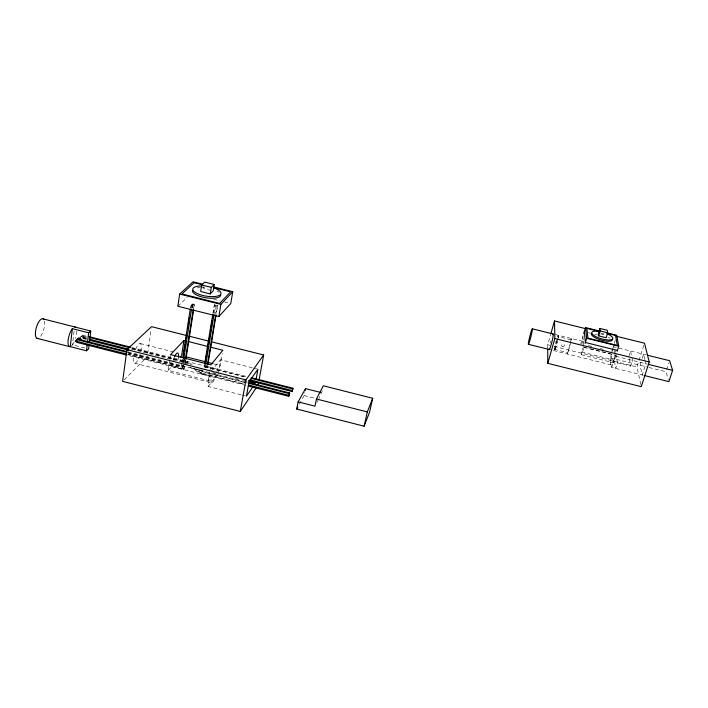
<?xml version="1.0" encoding="UTF-8"?>
<svg xmlns="http://www.w3.org/2000/svg" width="708" height="708" viewBox="0 0 708 708"><rect width="100%" height="100%" fill="white"/><g stroke="black" fill="none" stroke-linecap="round" stroke-linejoin="round"><path stroke-width="0.53" stroke-dasharray="3.54 2.66" d="M557.594 339.698L558.462 336.681L571.577 339.929L571.489 338.53L570.321 342.548M556.355 340.336A8.018 0.77 -75.9 0 0 554.391 349.345L554.417 350.779A8.018 0.77 -75.9 0 0 557.532 341.743M74.066 331.158L72.482 344.858L71.349 346.07M147.68 353.549L151.202 328.804M168.185 370.346L171.628 366.585L211.347 376.691L208.258 380.55L168.185 370.346L169.761 359.841M169.92 358.788L170.557 354.593M181.903 362.921L181.398 366.186L183.832 369.603L185.231 363.585M182.071 361.832L182.416 359.655M190.355 308.476L191.576 303.59L194.496 304.316L193.824 308.626M182.46 362.31L182.965 359.044M190.903 307.936L191.576 303.59M183.682 359.602L182.345 368.204L127.9 354.354M191.718 307.989L192.213 304.759L191.027 304.121M184.257 358.841L182.894 367.585L128.529 353.752M192.257 307.502L192.762 304.219M183.956 363.691L183.443 366.965L184.381 368.974L127.723 354.558M184.124 362.602L184.638 359.328M192.629 308.051L193.311 303.688M185.354 359.885L183.832 369.603L127.095 355.159M193.275 309.175L194.496 304.316M185.399 362.514L185.735 360.354M204.01 286.439L203.674 288.607L212.117 290.723M204.152 366.93L204.506 364.753M212.843 313.715L214.267 305.024L216.471 304.59L215.055 313.228M204.488 367.399L205.019 364.142M213.356 313.166L214.772 304.493M205.886 364.107L205.17 368.443L207.568 366.549L246.003 376.311M214.214 313.237L215.453 305.652L214.267 305.024M206.55 365.054L206.196 367.213L204.311 368.487M207.417 365.009L207.063 367.16L245.552 376.939M215.745 314.37L217.666 305.219L216.25 313.83M208.258 380.55L209.648 372.16M209.825 371.116L210.692 365.877M241.136 394.834L208.108 386.418L210.488 372.063M218.135 373.709L220.498 359.717L252.57 367.85M216.86 371.673A10.319 2.124 -74.9 0 0 217.356 369.178L220.285 365.523L222.303 353.54M299.36 404.206L304.139 395.577L304.741 392.595M322.308 390.781L318.927 398.516M547.744 348.044L547.735 344.769L550.674 334.415M557.302 340.707L554.417 350.779L558.417 335.291A8.018 0.77 -75.9 0 0 557.4 337.07M570.993 341.946L567.462 354.018L570.029 343.548M583.135 335.725L580.764 343.743L582.905 344.274M615.854 355.566L613.624 362.753L581.728 354.823L584.171 346.593M611.774 351.434L612.694 348.433M613.004 347.433L613.925 344.424M614.234 343.424L615.208 340.265M643.36 375.275L611.73 367.399L610.225 357.867L611.358 354.195M612.208 351.434L613.057 348.672M615.243 355.159L614.11 358.832L615.712 368.39L617.456 362.77L615.81 353.319M611.73 367.399L615.217 356.142L647.289 364.107M628.793 356.54L630.527 351.018L631.642 356.248M617.456 362.77L630.748 366.08L632.527 360.443L631.863 357.301M640.82 384.594L636.943 366.939L644.165 344.247M640.997 362.266L640.041 365.266L642.262 375.001L645.864 363.753L645.094 360.584M642.28 358.257L643.554 354.248L644.838 359.522M666.697 369.726L668.998 362.717M247.588 383.019L201.594 371.328L200.886 372.921L201.161 374.01L247.11 385.701M193.656 368.328L202.152 373.497L202.86 371.904L202.585 370.815L200.7 369.673M185.762 363.708L186.469 362.133L190.921 364.841M187.054 364.301L187.762 362.735L187.47 361.646L192.195 364.514M316.954 402.339L318.441 399.471M86.332 336.964L82.057 335.875L82.358 337.698L83.287 338.672L83.907 337.822L83.597 335.999L82.677 335.026L79.977 337.574L82.677 335.026L86.951 336.114M208.108 386.418L217.524 374.479M211.161 371.24L220.498 359.717M124.174 379.824L147.22 356.77M177.841 306.245L187.275 297.316M80.942 336.442L82.562 336.849L83.597 335.999L86.819 336.822M207.568 366.549L206.196 367.213L244.729 377.001M215.453 305.652L217.161 305.75M192.213 304.759L193.948 304.856M600.481 333.875L605.791 335.194M588.472 332.733L590.552 333.247M594.702 334.273L597.817 335.043M608.199 337.619L610.278 338.132M646.395 354.947L613.624 346.823L614.155 349.929M555.276 334.512L583.259 341.451M588.251 345.601L593.596 346.929M600.012 348.522L604.287 349.584M583.082 346.973L589.33 348.522M590.366 348.779L607.021 352.911M608.066 353.177L612.225 354.204A8.036 1.212 -75.8 0 0 610.783 360.133L610.526 361.868A8.036 1.212 -75.8 0 0 610.977 364.735L611.429 364.178A8.036 1.212 -75.8 0 0 613.155 359.859L581.48 351.991A8.027 0.965 -75.9 0 0 582.542 347.955M583.923 347.433L615.907 355.372M610.225 357.867L648.024 367.257M649.086 367.514L666.042 371.727L668.308 379.647M547.735 344.769L549.859 345.3M554.107 346.354L636.943 366.939M554.391 349.345L567.391 352.575M553.444 350.531L610.641 364.762M213.657 299.219L220.073 300.829M224.347 301.9L229.693 303.236M253.641 368.125L256.845 368.93M140.379 343.539L173.619 351.973M214.011 363.93L220.285 365.523M131.865 347.522L217.356 369.178M131.821 348.248L186.469 362.133M132.237 348.628L187.762 362.735L189.647 363.877M82.978 336.849L87.261 337.937M131.122 349.079L186.762 363.222M87.119 338.645L83.907 337.822L83.217 338.397L82.562 336.849M82.358 337.698L86.633 338.778M83.287 338.672L86.491 339.486M304.139 395.577L314.688 398.259M212.63 372.612L216.913 373.7M235.118 378.329L238.331 379.143M243.685 380.506L247.968 381.594M127.838 351.805L247.481 382.267M128.263 352.673L181.398 366.186L181.947 365.567L183.443 366.965L128.095 352.885M244.641 382.524L202.86 371.904L198.143 369.036M243.278 383.709L200.886 372.921L192.877 368.045M202.152 373.497L243.534 384.028M84.571 347.938L72.482 344.858A10.239 3.505 -74.1 0 0 74.65 340.937M134.467 363.16L211.533 382.798A10.319 2.124 -74.9 0 0 214.542 378.984L215.4 376.745A10.319 2.124 -74.9 0 0 216.188 374.258M242.198 395.108L245.393 395.922M198.036 369.16L201.594 371.328M196.204 368.965L201.877 372.408M189.833 367.098L201.161 374.01M211.533 382.798L211.152 382.125A10.319 2.124 -74.9 0 1 211.347 376.691M629.226 358.664L630.748 366.08M614.863 349.301L615.385 352.336M614.332 350.964L614.863 354.071M613.155 359.859L613.624 362.753M582.896 336.539L583.826 346.345M581.48 351.991L581.728 354.823M571.489 338.53L571.577 339.929M550.143 343.026A8.018 0.726 -75.9 0 1 550.638 341.017M582.109 343.194A8.027 0.965 -75.9 0 1 583.242 344.256M601.375 333.202A10.956 3.336 16.3 0 1 604.101 333.99M558.462 336.681A8.018 0.77 -75.9 0 1 558.267 338.061M197.169 287.908A14.284 4.912 9.1 0 1 200.178 287.607M201.001 287.581A14.284 4.912 9.1 0 1 207.24 288.05M216.958 290.988A14.284 4.912 9.1 0 1 219.082 292.333M76.765 331.158A10.239 3.505 -74.1 0 1 75.535 338.486M44.454 321.096A10.231 3.814 -73.9 0 1 39.108 337.858M135.715 349.274A10.275 2.876 -74.5 0 1 140.246 343.477A10.275 2.876 -74.5 0 1 140.803 351.451M139.954 354.867A10.275 2.876 -74.5 0 1 134.803 363.266A10.275 2.876 -74.5 0 1 134.175 354.389M178.584 357.009A10.293 2.513 -74.7 0 1 178.336 359.266M171.628 366.585A10.293 2.513 -74.7 0 1 172.106 364.045M173.053 360.558A10.293 2.513 -74.7 0 1 174.239 357.363M562.294 346.46A1.354 1.257 -0.7 0 0 564.329 345.371A1.354 1.257 -0.7 0 0 562.294 344.283A1.354 1.257 -0.7 0 0 562.294 346.46"/><path stroke-width="1.06" d="M248.172 385.966L288.776 396.303L289.696 392.967L249.331 382.701M289.696 392.967L288.776 396.303M248.464 380.453L292.068 391.533L292.97 388.241L251.34 377.665M292.97 388.241L292.068 391.533M89.12 344.752L88.606 348.964L86.482 350.787L70.278 346.654L72.34 328.671L88.642 332.804L90.774 331.061L43.161 318.883M86.482 350.787L87.243 344.442M87.5 342.327L88.642 332.804L90.774 331.061L89.376 342.645M186.753 335.565L151.512 326.654L126.918 349.646L122.643 381.355L240.286 411.463L256.296 387.719M202.435 284.156L193.027 281.802L179.673 294.059L177.841 306.245L218.861 316.556L230.764 303.502L232.755 291.731L213.931 287.032M186.062 340.964L183.956 340.433L181.593 355.699L180.292 357.124M182.752 357.478L190.186 309.564M183.469 355.779L183.806 353.611M184.151 351.434L184.487 349.256M184.823 347.079L185.16 344.911M185.496 342.734L185.832 340.557M186.177 338.389L186.514 336.212M187.691 328.601L188.036 326.423M188.372 324.246L188.709 322.069M189.045 319.901L189.381 317.724M183.85 358.522L191.549 309.06M185.523 358.806L193.107 310.254M185.903 359.275L193.656 309.706M201.692 284.97L200.656 291.519L210.241 293.917L213.17 290.979L214.223 284.483L204.701 282.111L201.692 284.97L211.294 287.368L214.223 284.483M210.241 293.917L211.294 287.368M204.683 363.673L212.666 314.803M205.373 361.974L205.727 359.806M206.081 357.637L206.435 355.469M206.789 353.301L207.143 351.133M207.497 348.964L207.86 346.796M208.214 344.619L209.276 338.114M209.63 335.946L209.984 333.778M210.338 331.609L210.692 329.441M211.046 327.273L211.4 325.105M211.754 322.928L212.108 320.759M212.471 318.591L212.825 316.423M205.886 364.107L214.037 314.317M207.594 363.93L215.568 315.449M207.922 364.399L216.073 314.901M218.861 316.556L220.878 304.387L232.755 291.731M240.286 411.463L245.941 379.895L263.659 354.991L211.32 341.769M256.154 378.877L257.916 369.204L249.039 381.869L246.455 396.197L252.986 386.648M258.146 384.984L258.544 382.842M259.128 379.63L263.659 354.991M298.13 401.879L314.98 406.171L316.449 399.002L323.344 385.789L372.7 398.303L369.558 412.206L364.107 426.198L296.705 409.012L298.13 401.879L305.537 388.621L320.874 392.515M305.139 390.604L305.537 388.621M364.107 426.198L367.319 411.932L372.7 398.303M550.966 333.38L554.497 320.963L585.569 328.645M616.633 336.327L644.492 343.212L649.227 361.965L641.271 386.665L547.771 363.337L554.86 338.548L554.497 320.963M583.773 333.556L585.534 327.592L599.057 330.937M585.135 343.353L586.649 338.265L585.534 327.592M599.835 328.45L598.357 333.353L598.702 335.884L606.19 337.734L607.685 332.804L607.287 330.291L599.835 328.45L600.189 330.946L598.702 335.884M617.172 351.301L618.739 346.212L616.73 335.3L607.375 332.99M647.448 355.212L669.662 360.717L672.6 370.39L668.874 381.621L644.422 375.541M296.705 409.012L297.767 407.091M77.809 339.344L78.774 338.203L80.402 338.619L81.057 340.167A1.735 1.496 41.5 0 0 79.615 338.203A1.735 1.496 41.5 0 0 77.809 339.344L75.685 341.07L76.703 342.336L126.024 354.885M183.956 340.433L170.557 354.593L210.869 364.824L222.861 350.265L210.241 347.079M98.12 344.256L96.943 346.478L97.111 347.531M126.829 354.08L75.685 341.07L77.013 339.636L79.349 339.477L80.402 338.619M78.774 338.203L77.013 339.636L127.201 352.407M600.189 330.946L607.685 332.804M599.605 331.494L586.879 328.344L587.932 338.141L617.314 345.416L615.509 335.424L607.03 333.326M586.649 338.265L618.739 346.212M532.336 328.822A8.009 0.566 -75.9 0 1 529.734 340.99A8.009 0.566 -75.9 0 1 529 339.884A8.009 0.566 -75.9 0 1 532.336 328.822L553.205 333.999M617.438 350.433L585.392 342.486L584.321 331.707M554.86 338.548L649.227 361.965M648.342 364.363L672.6 370.39M528.372 344.3L550.249 349.743M202.727 284.855L194.142 282.713L181.965 293.962L219.675 303.413L230.613 291.829L213.453 287.536M179.673 294.059L220.878 304.387M188.894 336.105L208.117 340.955M188.16 341.495L208.143 346.548M185.779 356.761L205.647 361.806M207.736 362.337L212.966 363.664M89.093 336.654L130.794 347.247M250.898 378.293L292.59 388.887M90.031 337.636L129.679 347.708M249.72 379.762L292.139 390.542M89.261 339.185L128.936 349.274M126.918 349.646L245.941 379.895M89.704 340.309L128.245 350.097M248.986 381.55L255.367 383.17M316.449 399.002L367.319 411.932M79.349 339.477L126.776 351.54M248.658 383.294L289.298 393.63M248.57 385.055L288.846 395.303M36.958 338.318L69.357 346.575M547.744 349.141L547.771 363.337M552.638 334.698A8.018 0.726 -75.9 0 1 552.028 341.46A8.018 0.726 -75.9 0 1 549.125 349.009M607.048 333.751A10.965 3.328 16.3 0 1 610.119 339.955A10.965 3.328 16.3 0 1 593.401 335.105A10.965 3.328 16.3 0 1 599.057 331.433M612.438 339.371A10.956 3.336 16.3 0 1 601.039 340.026A10.956 3.336 16.3 0 1 591.605 333.326M214.4 288.165A14.293 4.894 9.1 0 1 216.922 296.201A14.293 4.894 9.1 0 1 194.974 292.28A14.293 4.894 9.1 0 1 202.107 285.97M220.754 295.059A14.284 4.912 9.1 0 1 206.063 297.811A14.284 4.912 9.1 0 1 192.532 290.687M70.278 346.654A10.239 3.505 -74.1 0 1 68.118 340.221A10.239 3.505 -74.1 0 1 72.34 328.671M74.544 326.946A10.239 3.505 -74.1 0 1 75.464 327.078M37.966 338.424A10.231 3.814 -73.9 0 1 36.577 326.822A10.231 3.814 -73.9 0 1 43.94 319.689M174.557 356.664A10.293 2.513 -74.7 0 1 178.584 357.009"/></g></svg>
